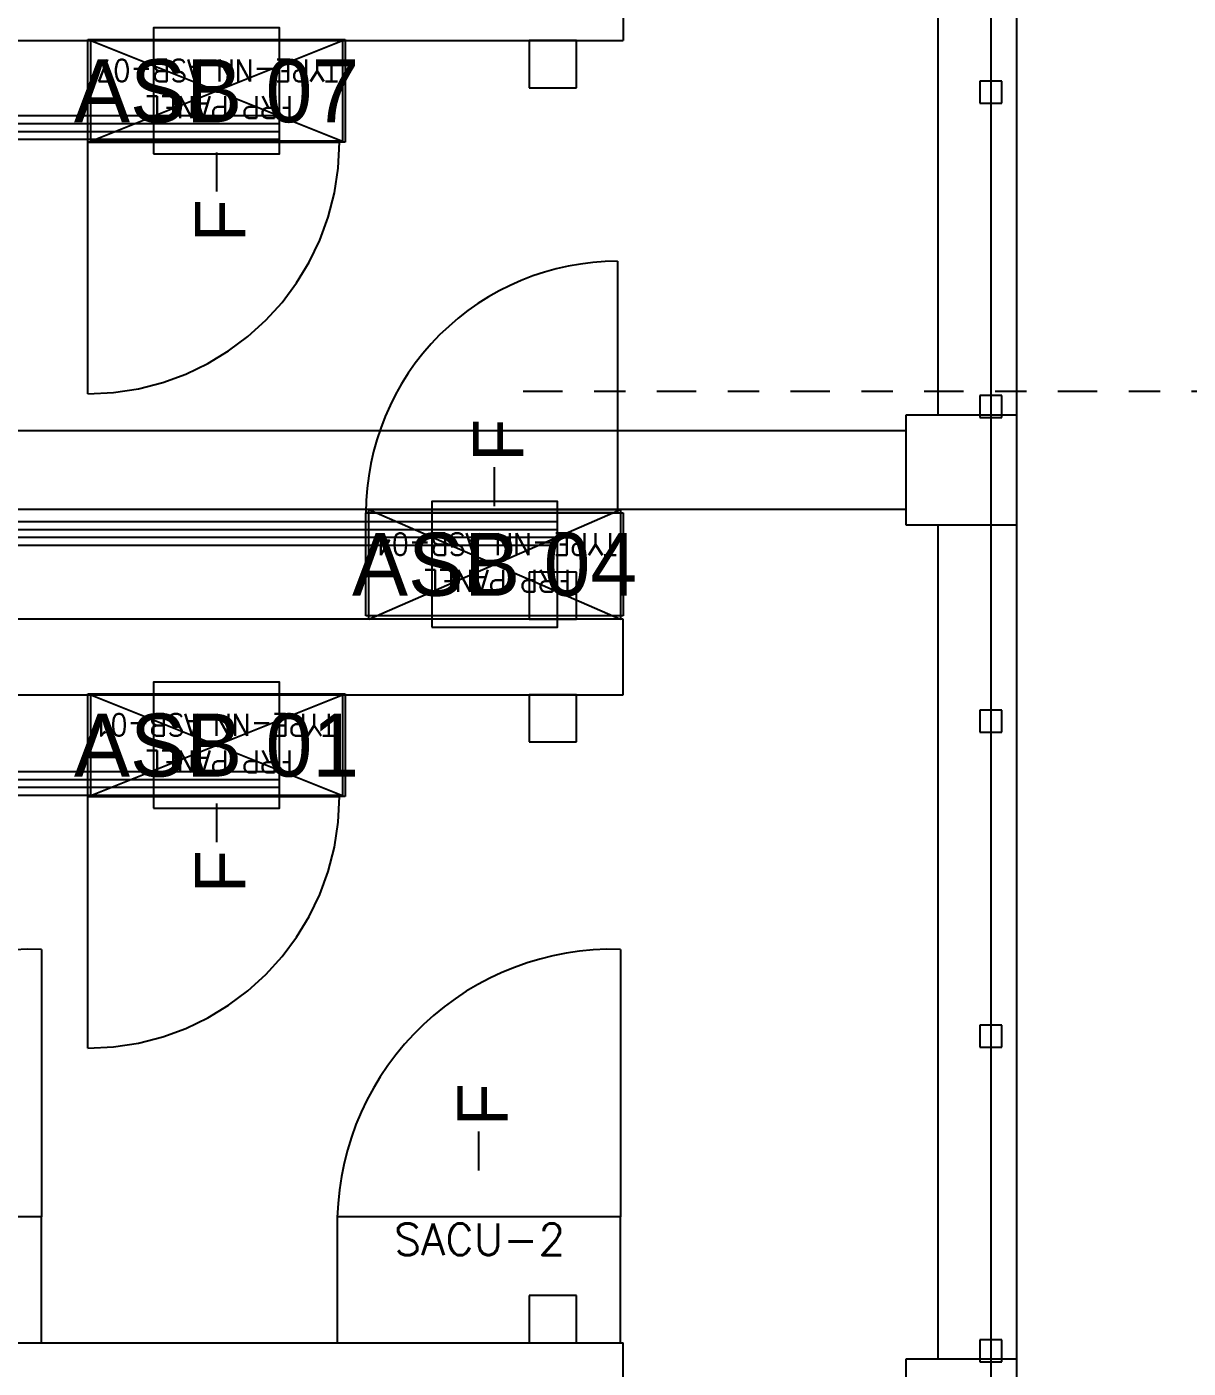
# Model space of a CAD drawing. Header units: metres. Extents: x 530075 to 530399, y 2675487 to 2675927.
# Drawn here: x 530230.673 to 530234.366, y 2675715.169 to 2675719.433 of the extents above; entities that cross this region are included whole.
import ezdxf
from ezdxf.enums import TextEntityAlignment as Align

# ---------------------------------------------------------------- set-up
doc = ezdxf.new("R2010")
doc.units = ezdxf.units.M
for name, pattern in [('CENTER', [2, 1.25, -0.25, 0.25, -0.25]), ('DASHED', [0.75, 0.5, -0.25]), ('HIDDEN', [0.375, 0.25, -0.125]), ('PHANTOM', [63.5, 31.75, -6.35, 6.35, -6.35, 6.35, -6.35])]:
    doc.linetypes.add(name, pattern=pattern)
for name, color, linetype in [('1', 5, 'Continuous'), ('IDT', 7, 'Continuous'), ('LT Cable(AG) INV to LT Panel BL-04', 2, 'Continuous')]:
    doc.layers.add(name, color=color, linetype=linetype)
doc.styles.add('Arial', font='arial.ttf')
doc.styles.add('RomanS', font='romans.shx')
doc.styles.get("Standard").update_dxf_attribs({"font": 'Adani Regular.ttf'})

# ---------------------------------------------------------------- blocks, each defined once
blk = doc.blocks.new('ASB')
at = {"layer": '1', "color": 5}
blk.add_lwpolyline([(-0.2, -0.2), (0.2, -0.2), (0.2, 0.2), (-0.2, 0.2)], close=True, dxfattribs=at)
at = {"layer": '1', "color": 7}
blk.add_attdef('ID', text='', height=0.2, dxfattribs=at).set_placement((0, 0), align=Align.MIDDLE_CENTER)
blk = doc.blocks.new('IDT')
at = {"layer": 'IDT', "color": 8, "linetype": 'PHANTOM', "ltscale": 0.25}
blk.add_line((25.6331, 9.1603), (25.6331, 16.0353), dxfattribs=at)
at = {"layer": 'IDT', "color": 8}
for p, q in [((25.552, 15.0601), (25.552, 15.4101)), ((25.902, 15.4101), (25.902, 15.0601)), ((25.902, 15.0601), (25.552, 15.0601)), ((25.552, 12.4101), (25.552, 15.0601)), ((25.5981, 15.0703), (25.5981, 15.0003)), ((25.6681, 15.0703), (25.5981, 15.0703)), ((25.6681, 15.0003), (25.6681, 15.0703)), ((25.802, 12.4101), (25.802, 15.0601)), ((32.6992, 15.0097), (26.802, 15.0097)), ((26.951, 15.0097), (26.951, 14.8597)), ((27.101, 15.0097), (26.951, 15.0097)), ((27.101, 14.8597), (27.101, 15.0097)), ((25.5981, 15.0003), (25.6681, 15.0003)), ((26.951, 14.8597), (27.101, 14.8597)), ((25.5981, 14.0703), (25.5981, 14.0003)), ((25.6681, 14.0703), (25.5981, 14.0703)), ((25.6681, 14.0003), (25.6681, 14.0703)), ((25.5981, 14.0003), (25.6681, 14.0003)), ((27.686, 13.2732), (28.504, 13.2732)), ((27.686, 12.9462), (27.686, 13.2732)), ((27.695, 12.9497), (27.695, 13.2697)), ((27.695, 13.2697), (28.495, 13.2697)), ((28.495, 13.2697), (27.695, 12.9497)), ((28.495, 12.9497), (27.695, 13.2697)), ((28.495, 13.2697), (28.495, 12.9497)), ((28.504, 13.2732), (28.504, 12.9462)), ((26.951, 13.0997), (26.951, 12.9497)), ((27.101, 13.0997), (26.951, 13.0997)), ((27.101, 12.9497), (27.101, 13.0997)), ((25.5981, 13.0685), (25.5981, 12.9985)), ((25.6681, 13.0685), (25.5981, 13.0685)), ((25.6681, 12.9985), (25.6681, 13.0685)), ((25.5981, 12.9985), (25.6681, 12.9985)), ((32.6992, 12.9497), (26.802, 12.9497)), ((26.951, 12.9497), (27.101, 12.9497)), ((28.504, 12.9462), (27.686, 12.9462)), ((28.495, 12.9497), (27.695, 12.9497)), ((26.802, 12.7097), (32.6992, 12.7097)), ((26.811, 12.3601), (26.811, 12.7097)), ((26.811, 12.7097), (27.611, 12.7097)), ((27.611, 12.7097), (26.811, 12.3601)), ((27.611, 12.3601), (26.811, 12.7097)), ((26.951, 12.7097), (26.951, 12.5597)), ((27.101, 12.7097), (26.951, 12.7097)), ((27.101, 12.5597), (27.101, 12.7097)), ((27.611, 12.7097), (27.611, 12.3601)), ((26.802, 12.6984), (27.62, 12.6984)), ((26.802, 12.3714), (26.802, 12.6984)), ((27.62, 12.6984), (27.62, 12.3714)), ((26.951, 12.5597), (27.101, 12.5597)), ((25.552, 12.0601), (25.552, 12.4101)), ((25.552, 12.4101), (25.902, 12.4101)), ((25.902, 12.4101), (25.902, 12.0601)), ((27.62, 12.3714), (26.802, 12.3714)), ((25.902, 12.3601), (29.552, 12.3601)), ((27.611, 12.3601), (26.811, 12.3601)), ((25.902, 12.1101), (29.552, 12.1101)), ((25.5981, 12.0685), (25.5981, 11.9985)), ((25.6681, 12.0685), (25.5981, 12.0685)), ((25.6681, 11.9985), (25.6681, 12.0685)), ((25.902, 12.0601), (25.552, 12.0601)), ((25.552, 9.4101), (25.552, 12.0601)), ((25.802, 9.4101), (25.802, 12.0601)), ((25.5981, 11.9985), (25.6681, 11.9985)), ((27.686, 11.1932), (28.504, 11.1932)), ((27.686, 10.8662), (27.686, 11.1932)), ((27.695, 10.8697), (27.695, 11.1897)), ((27.695, 11.1897), (28.495, 11.1897)), ((28.495, 11.1897), (27.695, 10.8697)), ((28.495, 10.8697), (27.695, 11.1897)), ((28.495, 11.1897), (28.495, 10.8697)), ((28.504, 11.1932), (28.504, 10.8662)), ((25.5981, 11.0685), (25.5981, 10.9985)), ((25.6681, 11.0685), (25.5981, 11.0685)), ((25.6681, 10.9985), (25.6681, 11.0685)), ((26.951, 11.0197), (26.951, 10.8697)), ((27.101, 11.0197), (26.951, 11.0197)), ((27.101, 10.8697), (27.101, 11.0197)), ((25.5981, 10.9985), (25.6681, 10.9985)), ((32.6992, 10.8697), (26.802, 10.8697)), ((26.951, 10.8697), (27.101, 10.8697)), ((28.504, 10.8662), (27.686, 10.8662)), ((28.495, 10.8697), (27.695, 10.8697))]:
    blk.add_line(p, q, dxfattribs=at)
at = {"layer": 'IDT', "color": 8, "linetype": 'HIDDEN', "ltscale": 2.5}
for p, q in [((26.802, 15.2497), (26.802, 15.0097)), ((26.802, 12.9497), (26.802, 12.7097)), ((26.802, 10.6297), (26.802, 10.8697))]:
    blk.add_line(p, q, dxfattribs=at)
at = {"layer": 'IDT', "color": 7}
for p, q in [((27.711, 15.0097), (26.811, 15.0097)), ((26.811, 15.0097), (26.811, 14.6097)), ((27.711, 14.6097), (27.711, 15.0097)), ((29.552, 15.0097), (28.652, 15.0097)), ((28.652, 15.0097), (28.652, 14.6097)), ((26.811, 14.6097), (27.711, 14.6097)), ((28.652, 14.6097), (29.552, 14.6097)), ((27.261, 14.4621), (27.261, 14.4109)), ((27.261, 14.4109), (27.261, 14.3384)), ((28.095, 13.3458), (28.095, 13.4183)), ((28.095, 13.2947), (28.095, 13.3458)), ((27.686, 13.2732), (28.504, 13.2732)), ((27.686, 12.9462), (27.686, 13.2732)), ((28.504, 13.2732), (28.504, 12.9462)), ((28.504, 12.9462), (27.686, 12.9462)), ((26.802, 12.6984), (27.62, 12.6984)), ((26.802, 12.3714), (26.802, 12.6984)), ((27.62, 12.6984), (27.62, 12.3714)), ((27.62, 12.3714), (26.802, 12.3714)), ((27.211, 12.3497), (27.211, 12.2985)), ((27.211, 12.2985), (27.211, 12.226)), ((28.095, 11.2767), (28.095, 11.3492)), ((28.095, 11.2255), (28.095, 11.2767)), ((27.686, 11.1932), (28.504, 11.1932)), ((27.686, 10.8662), (27.686, 11.1932)), ((28.504, 11.1932), (28.504, 10.8662)), ((28.504, 10.8662), (27.686, 10.8662))]:
    blk.add_line(p, q, dxfattribs=at)
at = {"layer": 'IDT', "color": 8, "linetype": 'DASHED', "ltscale": 5}
for p, q in [((26.811, 13.7589), (26.811, 14.6097)), ((26.811, 14.6097), (27.711, 14.6097)), ((28.652, 13.7589), (28.652, 14.6097)), ((28.652, 14.6097), (29.552, 14.6097)), ((28.504, 14.0732), (28.504, 13.2732)), ((28.4602, 13.2732), (27.704, 13.2732)), ((28.504, 13.2732), (28.4602, 13.2732)), ((26.82, 11.5714), (26.82, 12.3714)), ((26.82, 12.3714), (26.8639, 12.3714)), ((26.8639, 12.3714), (27.62, 12.3714)), ((28.504, 11.9932), (28.504, 11.1932)), ((28.4602, 11.1932), (27.704, 11.1932)), ((28.504, 11.1932), (28.4602, 11.1932))]:
    blk.add_line(p, q, dxfattribs=at)
at = {"layer": 'IDT', "color": 8, "linetype": 'CENTER', "ltscale": 0.1}
blk.add_line((12.5447, 11.9854), (27.1642, 11.9854), dxfattribs=at)
at = {"layer": 'IDT', "color": 8, "linetype": 'DASHED', "ltscale": 5}
for centre, radius, start, end in [((26.8361, 14.6339), 0.8753, 268.3615, 358.4192), ((28.6771, 14.6339), 0.8753, 268.3615, 358.4192), ((28.504, 13.2732), 0.8, 90, 180), ((26.82, 12.3714), 0.8, 270, 0), ((28.504, 11.1932), 0.8, 90, 180)]:
    blk.add_arc(centre, radius, start, end, dxfattribs=at)
at = {"layer": 'IDT', "color": 7, "ltscale": 0.1, "style": 'RomanS'}
blk.add_text('SACU-2', height=0.1, rotation=180, dxfattribs=at).set_placement((27.5305, 14.7306))
at = {"layer": 'IDT', "color": 7, "style": 'Arial'}
for p in [(27.1698, 14.3212), (28.0038, 13.5801), (27.1198, 12.2089), (28.0038, 11.511)]:
    blk.add_text('F', height=0.16, rotation=270, dxfattribs=at).set_placement(p)
at = {"layer": 'IDT', "color": 7, "style": 'RomanS', "width": 0.9}
for s, p in [('FRP PANEL', (27.8518, 13.1269)), ('TYPE-NN ASB-01', (27.7167, 13.0102)), ('FRP PANEL', (26.9678, 12.5521)), ('TYPE-NN ASB-04', (26.8222, 12.4354)), ('FRP PANEL', (27.8518, 11.0469)), ('TYPE-NN ASB-07', (27.7077, 10.9302))]:
    blk.add_text(s, height=0.07, dxfattribs=at).set_placement(p)

msp = doc.modelspace()

# ---------------------------------------------------------------- linework, layer by layer
at = {"layer": 'LT Cable(AG) INV to LT Panel BL-04'}
for points in [[(530231.4763, 2675719.1494), (530226.6498, 2675719.1494, -0.160391), (530226.1151, 2675719.3254), (530224.6094, 2675720.4375, 0.103275), (530224.2493, 2675720.5126), (530218.3628, 2675720.5126, -0.414214), (530217.4628, 2675721.4126), (530217.4628, 2675732.8374, 0.040883), (530217.4508, 2675732.9838), (530217.284, 2675733.995, -0.040883), (530217.272, 2675734.1414), (530217.272, 2675737.9747, 0.414214), (530216.372, 2675738.8747), (530142.0336, 2675738.8747, -0.414214), (530141.1336, 2675739.7747), (530141.1336, 2675740.1898)], [(530231.4763, 2675719.1244), (530226.6428, 2675719.1244, -0.160536), (530226.1077, 2675719.3007), (530224.6042, 2675720.4125, 0.103275), (530224.2441, 2675720.4876), (530218.3378, 2675720.4876, -0.414214), (530217.4378, 2675721.3876), (530217.4378, 2675732.8353, 0.040883), (530217.4258, 2675732.9818), (530217.259, 2675733.993, -0.040883), (530217.247, 2675734.1394), (530217.247, 2675737.9497, 0.414214), (530216.347, 2675738.8497), (530200.6808, 2675738.8497, 0.414214), (530199.7808, 2675737.9497), (530199.7808, 2675709.7497, -0.414214), (530198.8808, 2675708.8497), (530142.0336, 2675708.8497, -0.414214), (530141.1336, 2675709.7497), (530141.1336, 2675710.1898)], [(530231.4763, 2675719.0744), (530226.0686, 2675719.0744, 0.051266), (530225.8855, 2675719.0556), (530224.6867, 2675718.8065, -0.051266), (530224.5036, 2675718.7876), (530218.3128, 2675718.7876, 0.414214), (530217.4128, 2675717.8876), (530217.4128, 2675688.1727, -0.026917), (530217.4076, 2675688.076), (530217.3113, 2675687.185, 0.026917), (530217.3061, 2675687.0883), (530217.3061, 2675679.9517, -0.414214), (530216.4061, 2675679.0517), (530141.9939, 2675679.0517, -0.414214), (530141.0939, 2675679.9517), (530141.0939, 2675680.1918)], [(530231.4763, 2675719.0994), (530226.0734, 2675719.0994, 0.051167), (530225.8906, 2675719.0806), (530224.6739, 2675718.8283, -0.065844), (530224.4385, 2675718.8111, 0.014627), (530224.3859, 2675718.8126), (530218.2878, 2675718.8126, 0.414214), (530217.3878, 2675717.9126), (530217.3878, 2675688.1741, -0.026917), (530217.3826, 2675688.0774), (530217.2863, 2675687.1863, 0.026917), (530217.2811, 2675687.0896), (530217.2811, 2675679.9767, -0.414214), (530216.3811, 2675679.0767), (530206.7861, 2675679.0767, -0.414214), (530205.8861, 2675679.9767), (530205.8861, 2675680.1898)], [(530232.3603, 2675717.8589), (530226.7857, 2675717.8589, -0.102086), (530226.4295, 2675717.9324), (530224.5326, 2675718.7499, 0.042157), (530224.3817, 2675718.7626), (530218.3378, 2675718.7626, 0.414214), (530217.4378, 2675717.8626), (530217.4378, 2675688.1714, -0.026917), (530217.4326, 2675688.0747), (530217.3363, 2675687.1836, 0.026917), (530217.3311, 2675687.0869), (530217.3311, 2675649.9267, -0.414214), (530216.4311, 2675649.0267), (530141.9939, 2675649.0267, -0.414214), (530141.0939, 2675649.9267), (530141.0939, 2675650.1918)], [(530232.3603, 2675717.8339), (530226.7823, 2675717.8339, -0.102146), (530226.4259, 2675717.9074), (530224.5305, 2675718.7249, 0.042157), (530224.3795, 2675718.7376), (530218.3628, 2675718.7376, 0.414214), (530217.4628, 2675717.8376), (530217.4628, 2675688.17, -0.026917), (530217.4576, 2675688.0733), (530217.3613, 2675687.1823, 0.026917), (530217.3561, 2675687.0856), (530217.3561, 2675627.3997, -0.414214), (530216.4561, 2675626.4997), (530206.7861, 2675626.4997, -0.414214), (530205.8861, 2675627.3997), (530205.8861, 2675627.6898)], [(530232.3603, 2675717.8089), (530226.779, 2675717.8089, -0.102206), (530226.4224, 2675717.8825), (530224.5284, 2675718.6999, 0.042157), (530224.3774, 2675718.7126), (530218.3878, 2675718.7126, 0.414214), (530217.4878, 2675717.8126), (530217.4878, 2675688.1687, -0.026917), (530217.4826, 2675688.072), (530217.3863, 2675687.1809, 0.026917), (530217.3811, 2675687.0843), (530217.3811, 2675627.3747, -0.414214), (530216.4811, 2675626.4747), (530141.9939, 2675626.4747, -0.414214), (530141.0939, 2675627.3747), (530141.0939, 2675627.6918)], [(530232.3603, 2675717.7839), (530226.7756, 2675717.7839, -0.102267), (530226.4188, 2675717.8576), (530224.5263, 2675718.6749, 0.042157), (530224.3753, 2675718.6876), (530218.4128, 2675718.6876, 0.414214), (530217.5128, 2675717.7876), (530217.5128, 2675688.1673, -0.026917), (530217.5076, 2675688.0706), (530217.4113, 2675687.1796, 0.026917), (530217.4061, 2675687.0829), (530217.4061, 2675604.8497, -0.414214), (530216.5061, 2675603.9497), (530141.9939, 2675603.9497, -0.414214), (530141.0939, 2675604.8497), (530141.0939, 2675605.1918)]]:
    msp.add_lwpolyline(points, format="xyb", dxfattribs=at)
at = {"layer": 'LT Cable(AG) INV to LT Panel BL-04', "color": 5}
for points in [[(530231.4763, 2675717.0644), (530225.77, 2675717.0644, 0.078431), (530225.4928, 2675717.0207), (530224.5992, 2675716.7314, -0.078431), (530224.322, 2675716.6876), (530221.3628, 2675716.6876, 0.414214), (530220.4628, 2675715.7876), (530220.4628, 2675688.173, 0.027742), (530220.4683, 2675688.0734), (530220.5673, 2675687.1852, -0.027742), (530220.5728, 2675687.0856), (530220.5728, 2675627.4247, 0.414214), (530221.4728, 2675626.5247), (530266.425, 2675626.5247, 0.414214), (530267.325, 2675627.4247), (530267.325, 2675627.6898)], [(530231.4763, 2675717.0394), (530225.7739, 2675717.0394, 0.078431), (530225.4967, 2675716.9957), (530224.6032, 2675716.7064, -0.078431), (530224.326, 2675716.6626), (530221.3878, 2675716.6626, 0.414214), (530220.4878, 2675715.7626), (530220.4878, 2675688.1744, 0.027742), (530220.4933, 2675688.0748), (530220.5923, 2675687.1866, -0.027742), (530220.5978, 2675687.087), (530220.5978, 2675649.9517, 0.414214), (530221.4978, 2675649.0517), (530331.1693, 2675649.0517, 0.414214), (530332.0693, 2675649.9517), (530332.0693, 2675650.1898)], [(530231.4763, 2675717.0144), (530225.7779, 2675717.0144, 0.078431), (530225.5007, 2675716.9707), (530224.6071, 2675716.6814, -0.078431), (530224.3299, 2675716.6376), (530221.4128, 2675716.6376, 0.414214), (530220.5128, 2675715.7376), (530220.5128, 2675688.1758, 0.027742), (530220.5183, 2675688.0761), (530220.6173, 2675687.188, -0.027742), (530220.6228, 2675687.0884), (530220.6228, 2675679.9767, 0.414214), (530221.5228, 2675679.0767), (530331.209, 2675679.0767, 0.414214), (530332.109, 2675679.9767), (530332.109, 2675680.1898)], [(530231.4763, 2675716.9894), (530225.7818, 2675716.9894, 0.078431), (530225.5046, 2675716.9457), (530224.6111, 2675716.6564, -0.078431), (530224.3339, 2675716.6126), (530221.4378, 2675716.6126, 0.414214), (530220.5378, 2675715.7126), (530220.5378, 2675688.1772, 0.027742), (530220.5433, 2675688.0775), (530220.6423, 2675687.1894, -0.027742), (530220.6478, 2675687.0898), (530220.6478, 2675680.0017, 0.414214), (530221.5478, 2675679.1017), (530266.425, 2675679.1017, 0.414214), (530267.325, 2675680.0017), (530267.325, 2675680.1898)]]:
    msp.add_lwpolyline(points, format="xyb", dxfattribs=at)

# ---------------------------------------------------------------- block references
at = {"layer": '1'}
for p, values in [((530231.2763, 2675719.2292), {'ID': 'ASB 07'}), ((530232.1603, 2675717.724), {'ID': 'ASB 04'}), ((530231.2763, 2675717.1492), {'ID': 'ASB 01'})]:
    msp.add_blockref('ASB', p, dxfattribs=at).add_auto_attribs(values)
at = {"layer": 'IDT', "color": 8, "rotation": 180}
msp.add_blockref('IDT', (530259.3713, 2675730.2589), dxfattribs=at)

doc.saveas('drawing.dxf')
